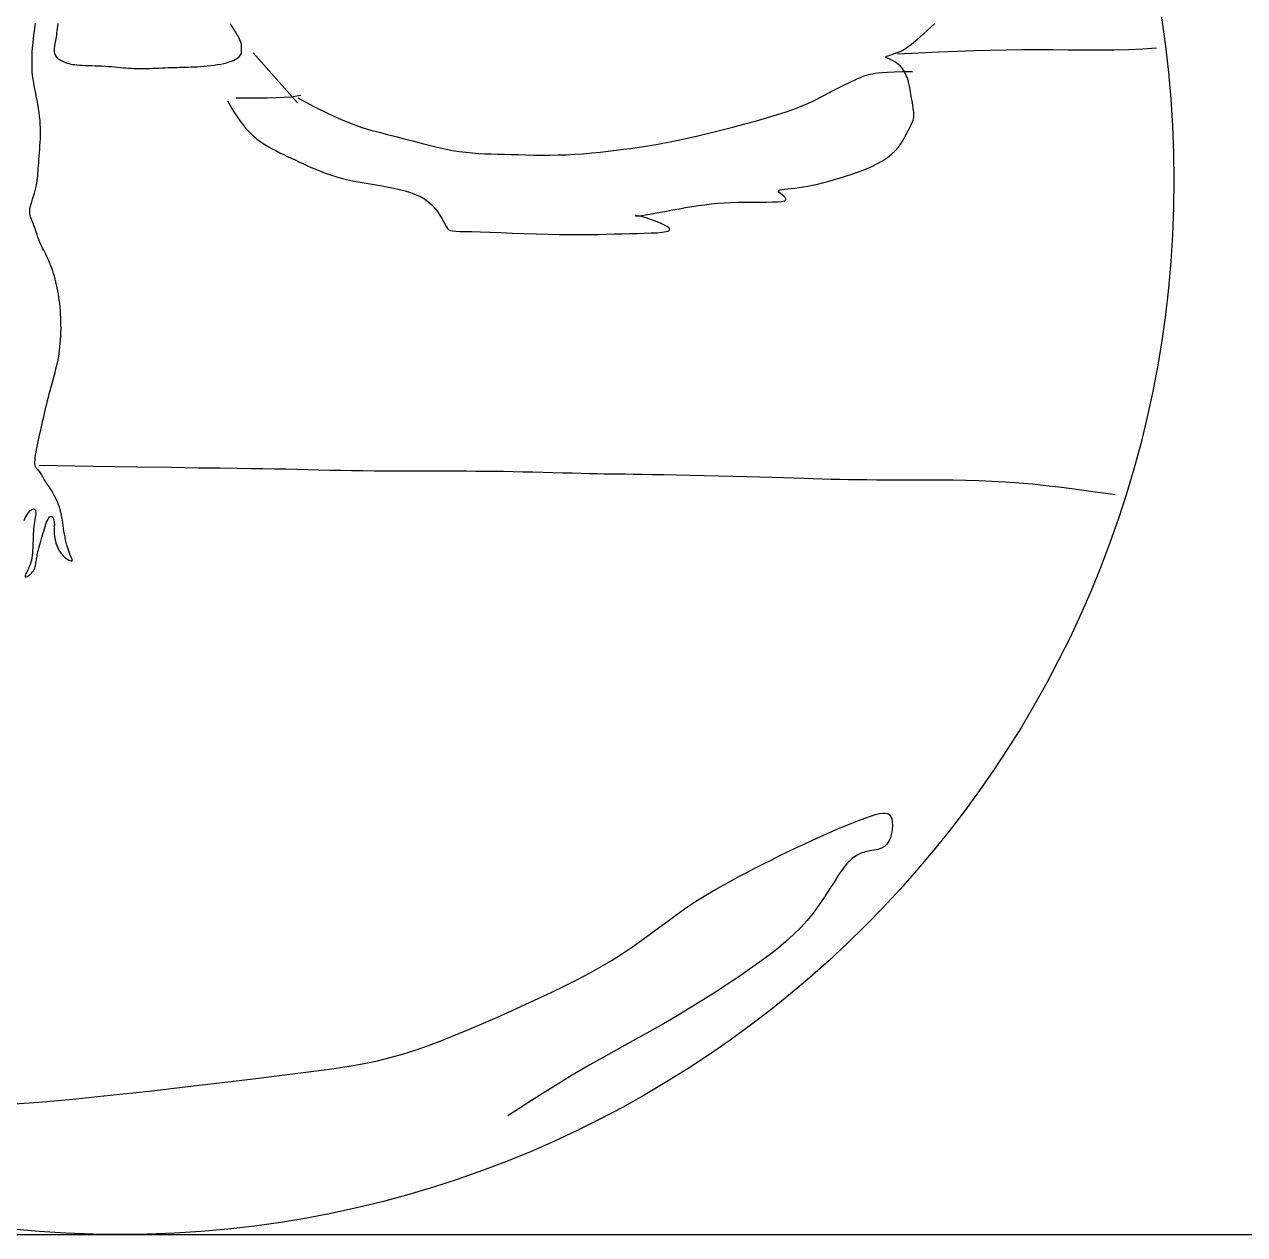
# Model space of a CAD drawing. Extents: x 537 to 6825, y 5093 to 9063.
# Drawn here: x 1837.7 to 1988.9, y 7430.2 to 7580.1 of the extents above; entities that cross this region are included whole.
import ezdxf

# ---------------------------------------------------------------- set-up
doc = ezdxf.new("R2010")
doc.units = 0
doc.header["$LTSCALE"] = 100
doc.header["$MEASUREMENT"] = 0
doc.layers.add('3', color=3, linetype='CONTINUOUS')
doc.layers.add('7', color=7, linetype='CONTINUOUS')

# ---------------------------------------------------------------- blocks, each defined once
blk = doc.blocks.new('铜饰9')
at = {"layer": '3'}
for points in [[(161.45, 133.87), (161.58, 134.17), (161.72, 134.45), (161.87, 134.72), (162.03, 134.96), (162.19, 135.17), (162.35, 135.35), (162.51, 135.48), (162.65, 135.58), (162.79, 135.64), (162.92, 135.66), (163.03, 135.63), (163.12, 135.57), (163.19, 135.46), (163.23, 135.31), (163.25, 135.11), (163.24, 134.88), (163.21, 134.62), (163.17, 134.33), (163.12, 134.01), (163.06, 133.68), (163.01, 133.33), (162.96, 132.98), (162.92, 132.62), (162.9, 132.25), (162.87, 131.89), (162.86, 131.52), (162.84, 131.15), (162.83, 130.78), (162.82, 130.4), (162.81, 130.03), (162.79, 129.66), (162.77, 129.29), (162.74, 128.92), (162.7, 128.55), (162.65, 128.2), (162.58, 127.84), (162.49, 127.5), (162.39, 127.16), (162.26, 126.84), (162.13, 126.53), (161.99, 126.25), (161.86, 125.99), (161.75, 125.76), (161.67, 125.57), (161.62, 125.43), (161.62, 125.33), (161.68, 125.28), (161.78, 125.29), (161.92, 125.33), (162.08, 125.41), (162.26, 125.53), (162.44, 125.67), (162.61, 125.84), (162.77, 126.02), (162.9, 126.21), (163.01, 126.41), (163.09, 126.61), (163.15, 126.82), (163.2, 127.04), (163.24, 127.25), (163.28, 127.46), (163.31, 127.66), (163.34, 127.86), (163.37, 128.05), (163.4, 128.25), (163.44, 128.45), (163.48, 128.67), (163.53, 128.9), (163.58, 129.15), (163.65, 129.42), (163.73, 129.72), (163.81, 130.04), (163.91, 130.39), (164.01, 130.75), (164.12, 131.12), (164.23, 131.49), (164.34, 131.87), (164.46, 132.25), (164.57, 132.62), (164.69, 132.97), (164.8, 133.3), (164.91, 133.61), (165.03, 133.88), (165.14, 134.11), (165.26, 134.3), (165.37, 134.43), (165.49, 134.5), (165.6, 134.51), (165.71, 134.48), (165.8, 134.4), (165.89, 134.28), (165.97, 134.13), (166.02, 133.95), (166.06, 133.74), (166.08, 133.52), (166.09, 133.27), (166.08, 133.02), (166.07, 132.74), (166.06, 132.45), (166.06, 132.14), (166.07, 131.82), (166.1, 131.48), (166.16, 131.13), (166.24, 130.77), (166.34, 130.41), (166.47, 130.06), (166.61, 129.71), (166.78, 129.37), (166.97, 129.06), (167.17, 128.77), (167.4, 128.51), (167.63, 128.29), (167.86, 128.1), (168.09, 127.95), (168.3, 127.83), (168.48, 127.75), (168.63, 127.7), (168.74, 127.7), (168.81, 127.73), (168.82, 127.81), (168.8, 127.92), (168.75, 128.07), (168.68, 128.25), (168.58, 128.48), (168.47, 128.74), (168.36, 129.04), (168.25, 129.37), (168.13, 129.73), (168.02, 130.12), (167.92, 130.53), (167.81, 130.95), (167.72, 131.38), (167.63, 131.82), (167.56, 132.25), (167.49, 132.68), (167.43, 133.1), (167.37, 133.51), (167.31, 133.92), (167.25, 134.33), (167.17, 134.73), (167.09, 135.14), (166.98, 135.54), (166.86, 135.94), (166.71, 136.34), (166.56, 136.73), (166.39, 137.1), (166.21, 137.47), (166.03, 137.82), (165.86, 138.14), (165.68, 138.44), (165.51, 138.72), (165.35, 138.96), (165.2, 139.19), (165.05, 139.4), (164.91, 139.6), (164.78, 139.79), (164.65, 139.98), (164.53, 140.16), (164.42, 140.35), (164.31, 140.54), (164.21, 140.72), (164.12, 140.9), (164.02, 141.07), (163.92, 141.23), (163.83, 141.38), (163.73, 141.5), (163.63, 141.61), (163.52, 141.7), (163.43, 141.79), (163.34, 141.89), (163.26, 142), (163.19, 142.14), (163.14, 142.32), (163.12, 142.53), (163.11, 142.8), (163.13, 143.12), (163.17, 143.48), (163.23, 143.88), (163.3, 144.3), (163.38, 144.75), (163.48, 145.22), (163.57, 145.71), (163.68, 146.2), (163.78, 146.69), (163.89, 147.2), (164, 147.7), (164.11, 148.21), (164.23, 148.71), (164.34, 149.22), (164.46, 149.72), (164.57, 150.22), (164.69, 150.72), (164.8, 151.22), (164.92, 151.72), (165.05, 152.22), (165.18, 152.73), (165.31, 153.25), (165.45, 153.77), (165.6, 154.31), (165.75, 154.85), (165.9, 155.41), (166.05, 155.96), (166.2, 156.52), (166.34, 157.09), (166.48, 157.65), (166.6, 158.21), (166.71, 158.77), (166.8, 159.32), (166.88, 159.88), (166.95, 160.43), (167, 160.98), (167.05, 161.53), (167.08, 162.09), (167.1, 162.65), (167.11, 163.21), (167.1, 163.77), (167.09, 164.33), (167.07, 164.89), (167.04, 165.44), (167.01, 165.98), (166.96, 166.52), (166.91, 167.04), (166.84, 167.55), (166.78, 168.05), (166.7, 168.53), (166.62, 169), (166.53, 169.46), (166.43, 169.91), (166.33, 170.36), (166.22, 170.79), (166.1, 171.22), (165.97, 171.63), (165.84, 172.04), (165.7, 172.44), (165.56, 172.83), (165.41, 173.21), (165.26, 173.57), (165.11, 173.92), (164.95, 174.26), (164.79, 174.59), (164.62, 174.91), (164.46, 175.22), (164.3, 175.54), (164.14, 175.86), (163.99, 176.19), (163.84, 176.52), (163.7, 176.87), (163.57, 177.23), (163.44, 177.6), (163.32, 177.96), (163.2, 178.31), (163.08, 178.65), (162.96, 178.98), (162.85, 179.28), (162.73, 179.55), (162.62, 179.81), (162.53, 180.05), (162.44, 180.29), (162.38, 180.54), (162.34, 180.8), (162.33, 181.09), (162.35, 181.41), (162.41, 181.77), (162.51, 182.17), (162.62, 182.59), (162.75, 183.03), (162.89, 183.47), (163.03, 183.91), (163.16, 184.34), (163.27, 184.75), (163.36, 185.14), (163.43, 185.51), (163.48, 185.86), (163.52, 186.21), (163.54, 186.56), (163.57, 186.92), (163.59, 187.29), (163.62, 187.69), (163.65, 188.12), (163.69, 188.58), (163.73, 189.07), (163.77, 189.57), (163.81, 190.09), (163.85, 190.62), (163.89, 191.16), (163.92, 191.71), (163.95, 192.25), (163.96, 192.8), (163.97, 193.35), (163.96, 193.91), (163.94, 194.48), (163.9, 195.06), (163.84, 195.65), (163.77, 196.26), (163.67, 196.88), (163.56, 197.52), (163.44, 198.16), (163.31, 198.81), (163.18, 199.46), (163.06, 200.1), (162.95, 200.73), (162.85, 201.34), (162.77, 201.93), (162.72, 202.51), (162.68, 203.09), (162.67, 203.66), (162.67, 204.25), (162.69, 204.86), (162.72, 205.49), (162.77, 206.16), (162.84, 206.87), (162.91, 207.61), (163, 208.37), (163.1, 209.13), (163.2, 209.9)], [(196.49, 205.37), (203.26, 197.75)], [(203.34, 198.49), (205.86, 197.13), (208.05, 196.04), (209.95, 195.18), (211.63, 194.51), (213.13, 193.99), (214.5, 193.58), (215.79, 193.24), (217.06, 192.92), (218.33, 192.59), (219.61, 192.25), (220.9, 191.91), (222.17, 191.57), (223.42, 191.26), (224.64, 190.96), (225.82, 190.7), (226.95, 190.48), (228.02, 190.31), (229.03, 190.18), (230.02, 190.08), (230.98, 190.02), (231.93, 189.97), (232.89, 189.94), (233.88, 189.91), (234.89, 189.89), (235.96, 189.85), (237.06, 189.82), (238.21, 189.79), (239.4, 189.76), (240.61, 189.75), (241.86, 189.75), (243.13, 189.77), (244.41, 189.81), (245.71, 189.88), (247.01, 189.97), (248.3, 190.09), (249.57, 190.21), (250.81, 190.35), (252.01, 190.5), (253.15, 190.64), (254.23, 190.78), (255.23, 190.92), (256.2, 191.06), (257.15, 191.21), (258.12, 191.37), (259.16, 191.56), (260.28, 191.78), (261.52, 192.05), (262.92, 192.36), (264.5, 192.72), (266.21, 193.13), (268.02, 193.57), (269.87, 194.04), (271.71, 194.52), (273.5, 195.01), (275.18, 195.49), (276.71, 195.95), (278.04, 196.38), (279.2, 196.79), (280.21, 197.19), (281.09, 197.56), (281.88, 197.92), (282.59, 198.26), (283.26, 198.6), (283.9, 198.94), (284.55, 199.28), (285.2, 199.61), (285.83, 199.93), (286.45, 200.24), (287.04, 200.53), (287.59, 200.81), (288.1, 201.05), (288.55, 201.26), (288.94, 201.44), (289.28, 201.59), (289.58, 201.72), (289.86, 201.82), (290.11, 201.91), (290.37, 201.98), (290.63, 202.05), (290.91, 202.12), (291.23, 202.19), (291.61, 202.27), (292.1, 202.34), (292.72, 202.4), (293.52, 202.45), (294.53, 202.5), (295.78, 202.52), (297.32, 202.53)], [(193.9, 198.49), (195.56, 198.49), (197.15, 198.5), (198.65, 198.52), (200.03, 198.55), (201.26, 198.6), (202.31, 198.68), (203.16, 198.79), (203.79, 198.94)]]:
    blk.add_lwpolyline(points, dxfattribs=at)
at = {"layer": '7'}
for points in [[(166.6, 209.89), (166.56, 209.5), (166.52, 209.13), (166.48, 208.77), (166.44, 208.44), (166.4, 208.11), (166.35, 207.81), (166.3, 207.52), (166.26, 207.25), (166.21, 206.99), (166.17, 206.75), (166.13, 206.52), (166.1, 206.29), (166.07, 206.08), (166.06, 205.89), (166.05, 205.7), (166.06, 205.52), (166.09, 205.34), (166.14, 205.18), (166.2, 205.03), (166.29, 204.88), (166.4, 204.74), (166.54, 204.61), (166.69, 204.48), (166.86, 204.36), (167.05, 204.25), (167.25, 204.15), (167.45, 204.05), (167.67, 203.96), (167.89, 203.88), (168.11, 203.8), (168.35, 203.74), (168.61, 203.68), (168.89, 203.62), (169.2, 203.58), (169.54, 203.54), (169.93, 203.5), (170.35, 203.48), (170.81, 203.46), (171.29, 203.44), (171.8, 203.43), (172.32, 203.41), (172.84, 203.4), (173.36, 203.38), (173.87, 203.35), (174.36, 203.32), (174.84, 203.28), (175.3, 203.24), (175.75, 203.2), (176.19, 203.15), (176.61, 203.11), (177.02, 203.08), (177.43, 203.04), (177.83, 203.02), (178.22, 203), (178.62, 202.99), (179.01, 202.98), (179.41, 202.98), (179.82, 202.99), (180.25, 202.99), (180.68, 203.01), (181.14, 203.02), (181.6, 203.04), (182.08, 203.06), (182.56, 203.08), (183.04, 203.1), (183.52, 203.12), (183.98, 203.14), (184.44, 203.16), (184.87, 203.17), (185.3, 203.18), (185.72, 203.19), (186.13, 203.2), (186.56, 203.21), (186.99, 203.23), (187.44, 203.25), (187.92, 203.27), (188.42, 203.31), (188.94, 203.35), (189.47, 203.39), (190.01, 203.45), (190.54, 203.52), (191.06, 203.59), (191.55, 203.68), (192.01, 203.77), (192.44, 203.88), (192.83, 203.99), (193.17, 204.11), (193.48, 204.24), (193.76, 204.38), (193.99, 204.52), (194.19, 204.66), (194.35, 204.8), (194.48, 204.95), (194.57, 205.09), (194.64, 205.24), (194.69, 205.38), (194.71, 205.53), (194.73, 205.68), (194.73, 205.83), (194.73, 205.99), (194.73, 206.15), (194.73, 206.32), (194.71, 206.49), (194.69, 206.68), (194.64, 206.89), (194.57, 207.11), (194.48, 207.36), (194.35, 207.63), (194.19, 207.93), (194, 208.26), (193.78, 208.62), (193.55, 208.99), (193.31, 209.4), (193.05, 209.82)], [(192.55, 198.04), (193.54, 196.35), (194.49, 194.96), (195.4, 193.83), (196.26, 192.93), (197.08, 192.21), (197.86, 191.63), (198.6, 191.17), (199.3, 190.78), (199.95, 190.44), (200.57, 190.12), (201.17, 189.82), (201.75, 189.54), (202.32, 189.27), (202.9, 189.01), (203.49, 188.74), (204.09, 188.46), (204.72, 188.18), (205.39, 187.88), (206.07, 187.58), (206.79, 187.28), (207.53, 186.99), (208.31, 186.72), (209.11, 186.46), (209.94, 186.22), (210.79, 186.01), (211.67, 185.82), (212.57, 185.65), (213.48, 185.49), (214.39, 185.34), (215.31, 185.19), (216.23, 185.03), (217.13, 184.87), (218.02, 184.69), (218.89, 184.5), (219.73, 184.28), (220.54, 184.03), (221.31, 183.74), (222.02, 183.42), (222.68, 183.05), (223.28, 182.63), (223.8, 182.15), (224.27, 181.64), (224.67, 181.11), (225.03, 180.58), (225.34, 180.06), (225.61, 179.58), (225.84, 179.16), (226.05, 178.81), (226.24, 178.54), (226.45, 178.35), (226.7, 178.23), (227.04, 178.15), (227.5, 178.11), (228.12, 178.09), (228.92, 178.08), (229.95, 178.06), (231.22, 178.02), (232.71, 177.97), (234.36, 177.91), (236.12, 177.84), (237.95, 177.77), (239.8, 177.7), (241.62, 177.65), (243.36, 177.61), (244.99, 177.59), (246.5, 177.59), (247.92, 177.61), (249.25, 177.63), (250.52, 177.66), (251.74, 177.7), (252.92, 177.73), (254.08, 177.76), (255.22, 177.79), (256.32, 177.81), (257.35, 177.85), (258.27, 177.89), (259.06, 177.96), (259.66, 178.06), (260.06, 178.19), (260.22, 178.36), (260.12, 178.58), (259.8, 178.83), (259.3, 179.11), (258.69, 179.39), (258, 179.66), (257.29, 179.92), (256.62, 180.14), (256.03, 180.31), (255.56, 180.42), (255.22, 180.48), (255.02, 180.5), (254.95, 180.5), (255.01, 180.49), (255.19, 180.48), (255.51, 180.49), (255.95, 180.53), (256.52, 180.61), (257.19, 180.72), (257.96, 180.86), (258.81, 181.02), (259.71, 181.19), (260.66, 181.37), (261.64, 181.55), (262.62, 181.73), (263.6, 181.89), (264.58, 182.04), (265.56, 182.17), (266.55, 182.28), (267.56, 182.38), (268.59, 182.45), (269.63, 182.51), (270.71, 182.55), (271.82, 182.57), (272.93, 182.58), (274.01, 182.58), (275.02, 182.58), (275.94, 182.59), (276.72, 182.62), (277.34, 182.68), (277.76, 182.78), (277.96, 182.91), (277.98, 183.07), (277.86, 183.26), (277.65, 183.46), (277.39, 183.66), (277.15, 183.86), (276.95, 184.04), (276.86, 184.2), (276.9, 184.32), (277.08, 184.42), (277.37, 184.49), (277.76, 184.55), (278.23, 184.61), (278.78, 184.66), (279.37, 184.72), (280.01, 184.8), (280.66, 184.89), (281.35, 185.01), (282.06, 185.15), (282.8, 185.31), (283.57, 185.5), (284.39, 185.71), (285.25, 185.95), (286.15, 186.22), (287.1, 186.51), (288.08, 186.84), (289.07, 187.19), (290.05, 187.57), (291, 187.97), (291.91, 188.41), (292.74, 188.87), (293.5, 189.36), (294.15, 189.88), (294.7, 190.41), (295.18, 190.96), (295.58, 191.5), (295.91, 192.02), (296.19, 192.52), (296.43, 192.98), (296.64, 193.4), (296.83, 193.77), (296.99, 194.09), (297.14, 194.37), (297.26, 194.62), (297.36, 194.85), (297.44, 195.07), (297.5, 195.28), (297.54, 195.5), (297.56, 195.73), (297.56, 195.98), (297.54, 196.26), (297.5, 196.58), (297.46, 196.93), (297.39, 197.32), (297.32, 197.77), (297.24, 198.27), (297.15, 198.83), (297.05, 199.44), (296.93, 200.07), (296.78, 200.71), (296.61, 201.34), (296.39, 201.94), (296.13, 202.5), (295.82, 202.98), (295.46, 203.39), (295.06, 203.73), (294.66, 204), (294.26, 204.21), (293.91, 204.38), (293.61, 204.51), (293.39, 204.62), (293.27, 204.71), (293.27, 204.79), (293.39, 204.87), (293.6, 204.95), (293.88, 205.04), (294.22, 205.15), (294.61, 205.27), (295.02, 205.42), (295.44, 205.6), (295.86, 205.82), (296.28, 206.07), (296.7, 206.35), (297.13, 206.67), (297.57, 207.02), (298.04, 207.41), (298.52, 207.84), (299.04, 208.3), (299.59, 208.79), (300.17, 209.32), (300.77, 209.86)], [(295.07, 205.23), (298.31, 205.39), (301.31, 205.52), (304.12, 205.64), (306.76, 205.73), (309.27, 205.81), (311.7, 205.86), (314.07, 205.89), (316.43, 205.9), (318.8, 205.89), (321.17, 205.87), (323.53, 205.86), (325.87, 205.85), (328.16, 205.86), (330.4, 205.9), (332.56, 205.99), (334.64, 206.13)], [(163.77, 142.36), (172.02, 142.21), (178.69, 142.1), (184.01, 142.02), (188.2, 141.96), (191.47, 141.92), (194.05, 141.89), (196.14, 141.86), (197.98, 141.84), (199.75, 141.8), (201.49, 141.77), (203.19, 141.73), (204.88, 141.69), (206.56, 141.64), (208.23, 141.6), (209.91, 141.57), (211.59, 141.54), (213.28, 141.51), (214.98, 141.49), (216.67, 141.48), (218.35, 141.47), (220.01, 141.46), (221.64, 141.46), (223.23, 141.46), (224.78, 141.46), (226.27, 141.46), (227.72, 141.46), (229.13, 141.46), (230.54, 141.45), (231.94, 141.44), (233.34, 141.43), (234.77, 141.41), (236.24, 141.39), (237.75, 141.35), (239.29, 141.32), (240.84, 141.28), (242.37, 141.24), (243.86, 141.19), (245.3, 141.15), (246.67, 141.12), (247.93, 141.09), (249.09, 141.06), (250.17, 141.04), (251.22, 141.03), (252.28, 141.01), (253.4, 141), (254.61, 140.98), (255.97, 140.96), (257.52, 140.94), (259.29, 140.91), (261.24, 140.87), (263.32, 140.83), (265.49, 140.78), (267.69, 140.73), (269.88, 140.67), (272, 140.62), (274.01, 140.56), (275.87, 140.51), (277.6, 140.45), (279.2, 140.4), (280.71, 140.35), (282.14, 140.3), (283.53, 140.26), (284.88, 140.22), (286.23, 140.19), (287.58, 140.16), (288.96, 140.15), (290.37, 140.13), (291.82, 140.12), (293.31, 140.12), (294.86, 140.11), (296.46, 140.11), (298.14, 140.11), (299.89, 140.11), (301.71, 140.11), (303.59, 140.09), (305.53, 140.06), (307.51, 140), (309.52, 139.92), (311.56, 139.81), (313.62, 139.66), (315.68, 139.48), (317.74, 139.26), (319.75, 139.02), (321.7, 138.77), (323.55, 138.52), (325.3, 138.28), (326.9, 138.06), (328.34, 137.87)], [(159.24, 44.65), (163.71, 44.96), (168.93, 45.42), (174.64, 46), (180.6, 46.65), (186.53, 47.33), (192.19, 48.01), (197.3, 48.63), (201.69, 49.17), (205.39, 49.64), (208.52, 50.06), (211.18, 50.46), (213.48, 50.86), (215.53, 51.29), (217.45, 51.76), (219.33, 52.29), (221.28, 52.92), (223.29, 53.63), (225.35, 54.4), (227.45, 55.24), (229.58, 56.12), (231.72, 57.03), (233.87, 57.97), (235.99, 58.92), (238.1, 59.88), (240.17, 60.83), (242.19, 61.79), (244.17, 62.75), (246.08, 63.72), (247.93, 64.69), (249.7, 65.68), (251.39, 66.68), (252.98, 67.69), (254.5, 68.7), (255.94, 69.72), (257.32, 70.72), (258.64, 71.7), (259.92, 72.65), (261.17, 73.56), (262.4, 74.44), (263.61, 75.26), (264.81, 76.03), (266.01, 76.77), (267.2, 77.47), (268.39, 78.14), (269.59, 78.8), (270.79, 79.44), (272, 80.08), (273.22, 80.71), (274.46, 81.34), (275.71, 81.97), (276.96, 82.6), (278.22, 83.22), (279.49, 83.82), (280.76, 84.42), (282.03, 85.01), (283.29, 85.59), (284.55, 86.14), (285.77, 86.67), (286.95, 87.16), (288.07, 87.62), (289.11, 88.03), (290.07, 88.38), (290.92, 88.68), (291.66, 88.91), (292.28, 89.07), (292.81, 89.15), (293.23, 89.16), (293.58, 89.07), (293.84, 88.9), (294.04, 88.63), (294.17, 88.26), (294.25, 87.79), (294.27, 87.24), (294.23, 86.64), (294.13, 86.03), (293.97, 85.44), (293.73, 84.88), (293.42, 84.4), (293.04, 84.03), (292.58, 83.77), (292.05, 83.6), (291.46, 83.48), (290.83, 83.37), (290.17, 83.23), (289.49, 83.01), (288.79, 82.68), (288.1, 82.19), (287.41, 81.52), (286.73, 80.67), (286.05, 79.7), (285.34, 78.61), (284.61, 77.46), (283.85, 76.26), (283.04, 75.06), (282.17, 73.87), (281.23, 72.73), (280.23, 71.63), (279.15, 70.57), (277.98, 69.52), (276.74, 68.47), (275.4, 67.43), (273.96, 66.36), (272.42, 65.27), (270.78, 64.14), (269.05, 62.98), (267.23, 61.79), (265.33, 60.59), (263.36, 59.38), (261.34, 58.16), (259.28, 56.95), (257.17, 55.75), (255.04, 54.56), (252.82, 53.35), (250.49, 52.06), (248, 50.65), (245.29, 49.07), (242.32, 47.27), (239.05, 45.21), (235.43, 42.85)]]:
    blk.add_lwpolyline(points, dxfattribs=at)
blk.add_circle((176.16, 185.88), 161.17, dxfattribs=at)

msp = doc.modelspace()

# ---------------------------------------------------------------- linework, layer by layer
at = {"layer": '7', "ltscale": 5}
msp.add_line((1564.6, 7430.22), (2134.6, 7430.22), dxfattribs=at)

# ---------------------------------------------------------------- block references
at = {"layer": '3', "ltscale": 5, "xscale": 0.81, "yscale": 0.81, "zscale": 0.81}
msp.add_blockref('铜饰9', (1706.91, 7410.21), dxfattribs=at)

doc.saveas('drawing.dxf')
